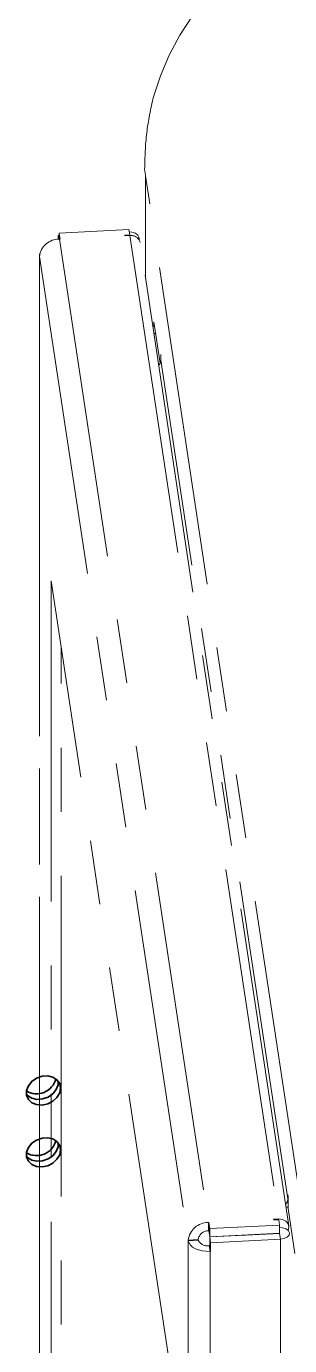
# Paper-space layout 'Blatt1' of a CAD drawing. Header units: millimetres. Extents: x 0 to 1189, y 0 to 841.
# Drawn here: x 629.4 to 634.62, y 147.53 to 173.67 of the extents above; entities that cross this region are included whole.
import ezdxf

# ---------------------------------------------------------------- set-up
doc = ezdxf.new("R2010")
doc.units = ezdxf.units.MM
doc.linetypes.add('PHANTOM', pattern=[12.7, 6.35, -1.27, 1.27, -1.27, 1.27, -1.27])

psp = doc.layouts.new('Blatt1')

# ---------------------------------------------------------------- linework, layer by layer
at = {"color": 7, "linetype": 'PHANTOM', "lineweight": 18}
for p, q in [((631.761, 170.722), (631.743, 170.837)), ((631.759, 170.731), (631.761, 170.705)), ((631.759, 170.725), (631.759, 168.685)), ((631.432, 169.645), (630.047, 169.575)), ((631.432, 169.645), (631.448, 169.538)), ((630.047, 169.527), (630.03, 169.526)), ((630.041, 169.453), (630.03, 169.526)), ((630.03, 169.452), (630.03, 169.526)), ((630.047, 169.575), (630.066, 169.454)), ((630.047, 169.453), (630.047, 169.575)), ((630.056, 169.454), (630.066, 169.454)), ((631.448, 169.538), (631.349, 169.533)), ((631.349, 169.533), (631.351, 169.519)), ((631.351, 169.519), (631.45, 169.524)), ((631.448, 169.524), (631.448, 169.538)), ((631.632, 169.443), (631.632, 169.481)), ((634.603, 149.904), (631.653, 169.387)), ((629.655, 169.125), (629.655, 108.807)), ((629.657, 169.099), (629.657, 169.107)), ((629.656, 169.105), (629.657, 169.099)), ((632.05, 166.996), (631.926, 167.816)), ((631.926, 167.816), (631.926, 167.775)), ((631.926, 167.775), (631.932, 167.775)), ((631.926, 167.584), (631.961, 167.586)), ((632.066, 167.141), (632.061, 167.17)), ((632.061, 167.025), (632.061, 167.17)), ((632.066, 167.059), (632.066, 167.141)), ((632.377, 146.234), (629.887, 162.682)), ((629.887, 162.682), (629.887, 137.777)), ((630.086, 137.787), (630.086, 161.366)), ((634.586, 150.492), (634.582, 150.521)), ((634.582, 150.521), (634.582, 150.439)), ((634.586, 150.492), (634.586, 150.247)), ((634.301, 150.036), (634.4, 150.041)), ((634.303, 150.021), (634.301, 150.036)), ((634.402, 150.026), (634.303, 150.021)), ((634.419, 149.92), (634.402, 150.026)), ((634.586, 150.276), (634.547, 150.274)), ((634.721, 149.355), (634.586, 150.247)), ((633.016, 149.97), (633.006, 149.97)), ((633.016, 149.807), (633.006, 149.806)), ((633.016, 149.97), (633.034, 149.85)), ((633.016, 149.807), (633.016, 149.97)), ((633.034, 149.687), (633.016, 149.807)), ((634.419, 149.92), (633.034, 149.85)), ((633.034, 149.687), (633.034, 149.85)), ((634.419, 149.757), (634.419, 149.92)), ((632.806, 149.625), (632.607, 149.615)), ((632.607, 149.623), (632.607, 149.615)), ((632.607, 149.615), (632.608, 149.609)), ((632.806, 149.625), (632.806, 149.633)), ((632.807, 149.619), (632.806, 149.625)), ((633.034, 149.515), (633.024, 149.514)), ((634.419, 149.757), (633.034, 149.687)), ((634.418, 149.755), (633.034, 149.685)), ((633.034, 149.515), (633.034, 149.685)), ((633.034, 149.685), (633.051, 149.57)), ((633.034, 149.515), (633.051, 149.4)), ((634.435, 149.64), (633.051, 149.57)), ((633.051, 149.57), (633.051, 149.4)), ((633.538, 149.712), (633.539, 149.711)), ((633.563, 149.713), (633.563, 149.712)), ((633.596, 149.715), (633.596, 149.714)), ((633.603, 149.715), (633.603, 149.714)), ((633.604, 149.715), (633.604, 149.714)), ((633.622, 149.716), (633.621, 149.716)), ((633.622, 149.716), (634.418, 149.756)), ((633.622, 149.716), (633.622, 149.715)), ((633.041, 149.399), (633.051, 149.4))]:
    psp.add_line(p, q, dxfattribs=at)
at = {"color": 8, "linetype": 'PHANTOM', "lineweight": 18}
for p, q in [((634.887, 150.059), (631.761, 170.705)), ((631.761, 170.705), (631.761, 168.675)), ((630.056, 169.454), (633.006, 149.97)), ((631.45, 169.524), (634.4, 150.041)), ((629.657, 169.107), (632.607, 149.623)), ((629.656, 108.807), (629.656, 169.105)), ((629.657, 169.105), (629.656, 169.105)), ((631.926, 167.775), (631.926, 167.755)), ((634.582, 150.439), (632.066, 167.059)), ((634.582, 150.439), (634.586, 150.439)), ((634.4, 150.026), (634.4, 150.041)), ((633.006, 149.806), (633.006, 149.97)), ((632.806, 149.633), (632.607, 149.623)), ((632.807, 149.619), (632.608, 149.609)), ((632.608, 149.609), (632.608, 79.648)), ((633.024, 149.514), (633.041, 149.399)), ((634.418, 149.756), (634.417, 149.757)), ((634.418, 149.756), (634.418, 149.755)), ((634.418, 149.755), (634.435, 149.64)), ((634.435, 149.64), (634.435, 79.338)), ((633.041, 149.399), (633.041, 79.438))]:
    psp.add_line(p, q, dxfattribs=at)
at = {"color": 7, "linetype": 'PHANTOM', "lineweight": 18, "flags": 128}
for points in [[(631.917, 172.274), (632.056, 172.69), (632.232, 173.098), (632.443, 173.496), (632.689, 173.881), (632.967, 174.253), (633.278, 174.608), (633.618, 174.945), (633.986, 175.261), (634.38, 175.556), (634.798, 175.827), (635.237, 176.074), (635.696, 176.294), (636.17, 176.486), (636.659, 176.65), (637.159, 176.784), (637.668, 176.888), (638.182, 176.961), (638.699, 177.003)], [(631.439, 169.596), (631.491, 169.591), (631.56, 169.569), (631.609, 169.534), (631.631, 169.491), (631.625, 169.452)], [(629.656, 169.105), (629.657, 169.15), (629.668, 169.184)], [(629.655, 152.853), (629.6, 152.829), (629.506, 152.765), (629.437, 152.681), (629.401, 152.587), (629.401, 152.493), (629.437, 152.409), (629.506, 152.344), (629.6, 152.306), (629.655, 152.298)], [(629.655, 151.628), (629.6, 151.604), (629.506, 151.54), (629.437, 151.456), (629.401, 151.362), (629.401, 151.268), (629.437, 151.184), (629.506, 151.12), (629.6, 151.081), (629.655, 151.073)], [(634.4, 150.041), (634.478, 150.032), (634.545, 149.999), (634.589, 149.947), (634.604, 149.884), (634.589, 149.819), (634.588, 149.817)], [(634.419, 149.871), (634.478, 149.866), (634.546, 149.844), (634.595, 149.809), (634.617, 149.766), (634.609, 149.721), (634.571, 149.681), (634.51, 149.653), (634.435, 149.64)], [(633.041, 149.399), (632.963, 149.4), (632.886, 149.409), (632.814, 149.427), (632.749, 149.452), (632.695, 149.485), (632.652, 149.523), (632.623, 149.565), (632.608, 149.609)], [(634.418, 149.756), (634.418, 149.756), (634.418, 149.756), (634.418, 149.756), (634.418, 149.755), (634.418, 149.755), (634.418, 149.755), (634.418, 149.755), (634.418, 149.755)]]:
    psp.add_lwpolyline(points, dxfattribs=at)
at = {"color": 7, "linetype": 'Continuous', "lineweight": 35, "flags": 128}
for points in [[(629.398, 152.512), (629.421, 152.486), (629.504, 152.434), (629.606, 152.41), (629.718, 152.418), (629.827, 152.456), (629.92, 152.52), (629.989, 152.604), (630.026, 152.698), (630.029, 152.773)], [(630.029, 152.773), (630.026, 152.698), (629.989, 152.604), (629.92, 152.52), (629.827, 152.456), (629.718, 152.418), (629.606, 152.41), (629.504, 152.434), (629.421, 152.486), (629.398, 152.512)], [(630.077, 152.633), (630.058, 152.724), (630.005, 152.799), (629.923, 152.851), (629.82, 152.875), (629.708, 152.867), (629.6, 152.829), (629.506, 152.765), (629.437, 152.681), (629.401, 152.587), (629.401, 152.493), (629.437, 152.409), (629.506, 152.344), (629.6, 152.306), (629.708, 152.298), (629.82, 152.321), (629.923, 152.373), (630.005, 152.448), (630.058, 152.538), (630.077, 152.633)], [(630.077, 151.409), (630.058, 151.499), (630.005, 151.574), (629.923, 151.626), (629.82, 151.65), (629.708, 151.642), (629.6, 151.604), (629.506, 151.54), (629.437, 151.456), (629.401, 151.362), (629.401, 151.268), (629.437, 151.184), (629.506, 151.12), (629.6, 151.081), (629.708, 151.073), (629.82, 151.096), (629.923, 151.148), (630.005, 151.223), (630.058, 151.313), (630.077, 151.409)], [(629.398, 151.287), (629.421, 151.261), (629.504, 151.209), (629.606, 151.185), (629.718, 151.193), (629.827, 151.231), (629.92, 151.295), (629.989, 151.379), (630.026, 151.473), (630.029, 151.548)], [(630.029, 151.548), (630.026, 151.473), (629.989, 151.379), (629.92, 151.295), (629.827, 151.231), (629.718, 151.193), (629.606, 151.185), (629.504, 151.209), (629.421, 151.261), (629.398, 151.287)]]:
    psp.add_lwpolyline(points, dxfattribs=at)
at = {"color": 7, "linetype": 'PHANTOM', "lineweight": 18}
for centre, radius, start, end in [((636.447, 170.705), 4.686, 179.7974, 180), ((630.045, 169.064), 0.39, 88.4699, 173.5839), ((631.477, 169.344), 0.182, 13.7405, 98.2649), ((631.85, 167.766), 0.0764, 317.1136, 6.8542), ((631.91, 167.063), 0.156, 315.7035, 358.5682), ((629.626, 152.711), 0.302, 221.0757, 275.5325), ((629.626, 152.711), 0.302, 221.0649, 275.5331), ((629.588, 152.859), 0.339, 235.9777, 281.2909), ((629.588, 151.634), 0.339, 235.979, 281.2908), ((629.626, 151.486), 0.302, 221.0595, 275.5334), ((629.626, 151.486), 0.302, 221.0703, 275.5328), ((634.426, 150.443), 0.156, 315.7035, 358.5682), ((632.995, 149.579), 0.39, 88.4699, 173.5839), ((633, 149.611), 0.195, 88.4699, 173.5839), ((632.983, 149.706), 0.196, 206.3519, 281.9493)]:
    psp.add_arc(centre, radius, start, end, dxfattribs=at)
at = {"color": 7, "linetype": 'Continuous', "lineweight": 35}
for centre, start, end in [((629.603, 152.908), 238.2452, 346.7173), ((629.603, 151.683), 238.244, 346.7185)]:
    psp.add_arc(centre, 0.388, start, end, dxfattribs=at)
at = {"color": 7, "linetype": 'PHANTOM', "lineweight": 18}
psp.add_open_spline([(631.743, 170.837), (631.749, 171.077), (631.761, 171.559), (631.865, 172.036), (631.917, 172.274)], degree=3, dxfattribs=at)

doc.saveas('drawing.dxf')
